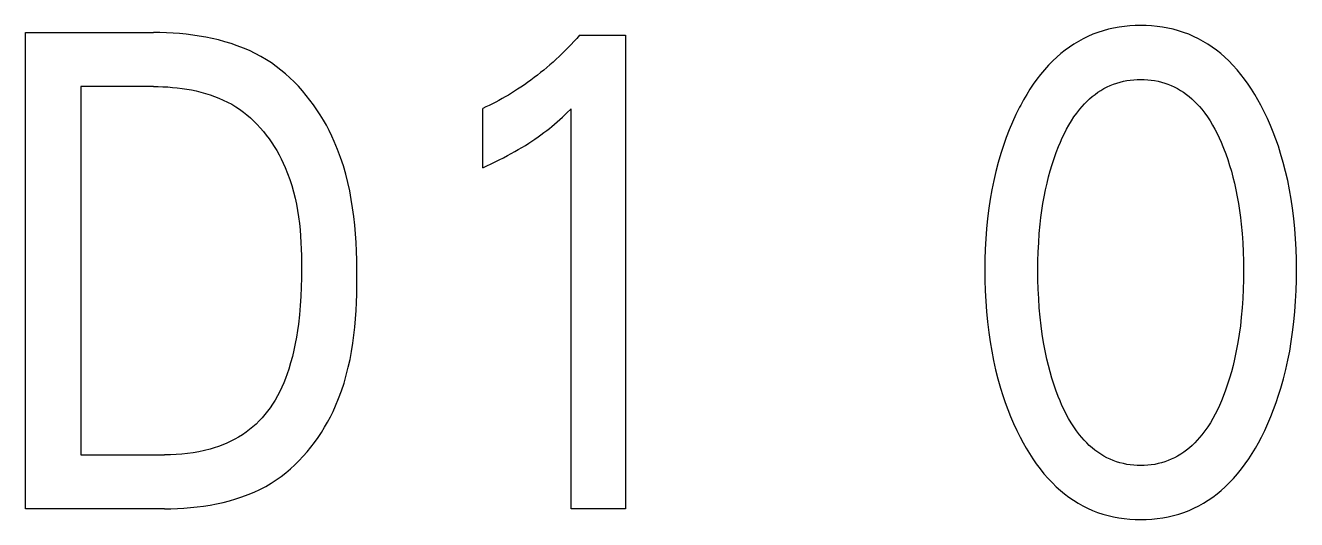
# Model space of a CAD drawing. Extents: x 0 to 420, y 0 to 297.
# Drawn here: x 147.808 to 152.352, y 202.588 to 204.352 of the extents above; entities that cross this region are included whole.
import ezdxf

# ---------------------------------------------------------------- set-up
doc = ezdxf.new("R2010")
doc.units = 0
doc.header["$LTSCALE"] = 23.1
doc.layers.add('10000_FRONT', color=7, linetype='CONTINUOUS')

msp = doc.modelspace()

# ---------------------------------------------------------------- linework, layer by layer
at = {"layer": '10000_FRONT', "color": 7, "linetype": 'CONTINUOUS'}
for p, q in [((151.698, 204.3428), (151.6791, 204.3386)), ((151.7172, 204.3463), (151.698, 204.3428)), ((151.7364, 204.3489), (151.7172, 204.3463)), ((151.7558, 204.3508), (151.7364, 204.3489)), ((151.7753, 204.3519), (151.7558, 204.3508)), ((151.7948, 204.3523), (151.7753, 204.3519)), ((151.8144, 204.3519), (151.7948, 204.3523)), ((151.8339, 204.3508), (151.8144, 204.3519)), ((151.8534, 204.3489), (151.8339, 204.3508)), ((151.8727, 204.3463), (151.8534, 204.3489)), ((151.8919, 204.3429), (151.8727, 204.3463)), ((151.9109, 204.3386), (151.8919, 204.3429)), ((147.808, 202.627), (147.808, 204.327)), ((147.808, 204.327), (148.2658, 204.327)), ((148.2889, 204.3267), (148.2658, 204.327)), ((148.3122, 204.3261), (148.2889, 204.3267)), ((148.3356, 204.3249), (148.3122, 204.3261)), ((148.359, 204.3231), (148.3356, 204.3249)), ((148.3825, 204.3209), (148.359, 204.3231)), ((148.4059, 204.3181), (148.3825, 204.3209)), ((148.4292, 204.3146), (148.4059, 204.3181)), ((148.4524, 204.3106), (148.4292, 204.3146)), ((148.4755, 204.3058), (148.4524, 204.3106)), ((148.4983, 204.3005), (148.4755, 204.3058)), ((148.521, 204.2944), (148.4983, 204.3005)), ((149.7686, 204.2951), (149.7584, 204.2842)), ((149.7787, 204.3062), (149.7686, 204.2951)), ((149.7886, 204.3173), (149.7787, 204.3062)), ((149.7886, 204.3173), (149.9525, 204.3173)), ((149.9525, 204.3173), (149.9525, 202.627)), ((151.5722, 204.2955), (151.5558, 204.2855)), ((151.5891, 204.3047), (151.5722, 204.2955)), ((151.6062, 204.3131), (151.5891, 204.3047)), ((151.6238, 204.3207), (151.6062, 204.3131)), ((151.6419, 204.3275), (151.6238, 204.3207)), ((151.6604, 204.3335), (151.6419, 204.3275)), ((151.6791, 204.3386), (151.6604, 204.3335)), ((151.9296, 204.3335), (151.9109, 204.3386)), ((151.9481, 204.3275), (151.9296, 204.3335)), ((151.9663, 204.3207), (151.9481, 204.3275)), ((151.9839, 204.3131), (151.9663, 204.3207)), ((152.0011, 204.3047), (151.9839, 204.3131)), ((152.0179, 204.2955), (152.0011, 204.3047)), ((152.0343, 204.2855), (152.0179, 204.2955)), ((148.5434, 204.2875), (148.521, 204.2944)), ((148.5654, 204.2799), (148.5434, 204.2875)), ((148.5871, 204.2716), (148.5654, 204.2799)), ((148.6085, 204.2624), (148.5871, 204.2716)), ((148.6294, 204.2524), (148.6085, 204.2624)), ((148.6498, 204.2415), (148.6294, 204.2524)), ((149.7269, 204.2522), (149.7161, 204.2419)), ((149.7375, 204.2627), (149.7269, 204.2522)), ((149.748, 204.2734), (149.7375, 204.2627)), ((149.7584, 204.2842), (149.748, 204.2734)), ((151.5093, 204.2516), (151.4948, 204.239)), ((151.5244, 204.2635), (151.5093, 204.2516)), ((151.5399, 204.2748), (151.5244, 204.2635)), ((151.5558, 204.2855), (151.5399, 204.2748)), ((152.0503, 204.2749), (152.0343, 204.2855)), ((152.0658, 204.2635), (152.0503, 204.2749)), ((152.0808, 204.2516), (152.0658, 204.2635)), ((152.0953, 204.239), (152.0808, 204.2516)), ((148.6697, 204.2298), (148.6498, 204.2415)), ((148.6875, 204.2183), (148.6697, 204.2298)), ((148.7047, 204.206), (148.6875, 204.2183)), ((148.7215, 204.1931), (148.7047, 204.206)), ((149.6828, 204.2117), (149.6718, 204.2023)), ((149.694, 204.2216), (149.6828, 204.2117)), ((149.7051, 204.2317), (149.694, 204.2216)), ((149.7161, 204.2419), (149.7051, 204.2317)), ((151.4655, 204.2104), (151.4509, 204.1942)), ((151.4808, 204.2259), (151.4655, 204.2104)), ((151.4948, 204.239), (151.4808, 204.2259)), ((152.1093, 204.2259), (152.0953, 204.239)), ((152.1246, 204.2104), (152.1093, 204.2259)), ((152.1391, 204.1942), (152.1246, 204.2104)), ((148.7378, 204.1795), (148.7215, 204.1931)), ((148.7536, 204.1653), (148.7378, 204.1795)), ((148.769, 204.1505), (148.7536, 204.1653)), ((149.6266, 204.1661), (149.615, 204.1575)), ((149.6381, 204.1749), (149.6266, 204.1661)), ((149.6495, 204.1839), (149.6381, 204.1749)), ((149.6607, 204.193), (149.6495, 204.1839)), ((149.6718, 204.2023), (149.6607, 204.193)), ((151.4236, 204.1602), (151.4109, 204.1425)), ((151.4369, 204.1775), (151.4236, 204.1602)), ((151.4509, 204.1942), (151.4369, 204.1775)), ((151.7575, 204.1572), (151.7699, 204.1585)), ((151.7699, 204.1585), (151.7824, 204.1592)), ((151.7824, 204.1592), (151.7948, 204.1595)), ((151.7948, 204.1595), (151.8073, 204.1592)), ((151.8073, 204.1592), (151.8197, 204.1585)), ((151.8197, 204.1585), (151.8321, 204.1572)), ((152.153, 204.1775), (152.1391, 204.1942)), ((152.1663, 204.1602), (152.153, 204.1775)), ((152.1789, 204.1425), (152.1663, 204.1602)), ((148.0057, 204.1342), (148.0057, 202.8197)), ((148.2658, 204.1342), (148.0057, 204.1342)), ((148.2658, 204.1342), (148.2827, 204.134)), ((148.2827, 204.134), (148.2996, 204.1335)), ((148.2996, 204.1335), (148.3167, 204.1326)), ((148.3167, 204.1326), (148.3338, 204.1313)), ((148.3338, 204.1313), (148.3508, 204.1296)), ((148.3508, 204.1296), (148.3679, 204.1275)), ((148.3679, 204.1275), (148.3849, 204.1249)), ((148.3849, 204.1249), (148.4018, 204.1219)), ((148.4018, 204.1219), (148.4186, 204.1183)), ((148.4186, 204.1183), (148.4353, 204.1143)), ((148.4353, 204.1143), (148.4518, 204.1098)), ((148.7838, 204.1351), (148.769, 204.1505)), ((148.7981, 204.1192), (148.7838, 204.1351)), ((148.8119, 204.1028), (148.7981, 204.1192)), ((149.5565, 204.1176), (149.5455, 204.1107)), ((149.5674, 204.1246), (149.5565, 204.1176)), ((149.5795, 204.1325), (149.5674, 204.1246)), ((149.5915, 204.1407), (149.5795, 204.1325)), ((149.6033, 204.149), (149.5915, 204.1407)), ((149.615, 204.1575), (149.6033, 204.149)), ((151.3988, 204.1244), (151.3872, 204.1059)), ((151.4109, 204.1425), (151.3988, 204.1244)), ((151.6317, 204.1062), (151.642, 204.1136)), ((151.642, 204.1136), (151.6526, 204.1206)), ((151.6526, 204.1206), (151.6635, 204.127)), ((151.6635, 204.127), (151.6748, 204.1329)), ((151.6748, 204.1329), (151.686, 204.138)), ((151.686, 204.138), (151.6974, 204.1426)), ((151.6974, 204.1426), (151.7091, 204.1466)), ((151.7091, 204.1466), (151.721, 204.15)), ((151.721, 204.15), (151.7331, 204.153)), ((151.7331, 204.153), (151.7452, 204.1553)), ((151.7452, 204.1553), (151.7575, 204.1572)), ((151.8321, 204.1572), (151.8444, 204.1553)), ((151.8444, 204.1553), (151.8566, 204.153)), ((151.8566, 204.153), (151.8686, 204.15)), ((151.8686, 204.15), (151.8805, 204.1466)), ((151.8805, 204.1466), (151.8922, 204.1426)), ((151.8922, 204.1426), (151.9037, 204.138)), ((151.9037, 204.138), (151.9149, 204.1329)), ((151.9149, 204.1329), (151.9261, 204.127)), ((151.9261, 204.127), (151.937, 204.1206)), ((151.937, 204.1206), (151.9477, 204.1136)), ((151.9477, 204.1136), (151.958, 204.1062)), ((152.191, 204.1244), (152.1789, 204.1425)), ((152.2025, 204.1059), (152.191, 204.1244)), ((148.4518, 204.1098), (148.4681, 204.1047)), ((148.4681, 204.1047), (148.4841, 204.0991)), ((148.4841, 204.0991), (148.4999, 204.0929)), ((148.4999, 204.0929), (148.5154, 204.0861)), ((148.5154, 204.0861), (148.5306, 204.0787)), ((148.5306, 204.0787), (148.5455, 204.0707)), ((148.5455, 204.0707), (148.5599, 204.062)), ((148.8252, 204.0859), (148.8119, 204.1028)), ((148.838, 204.0686), (148.8252, 204.0859)), ((148.8503, 204.0509), (148.838, 204.0686)), ((149.4776, 204.0728), (149.466, 204.067)), ((149.4891, 204.0787), (149.4776, 204.0728)), ((149.5006, 204.0848), (149.4891, 204.0787)), ((149.5119, 204.0911), (149.5006, 204.0848)), ((149.5232, 204.0975), (149.5119, 204.0911)), ((149.5344, 204.104), (149.5232, 204.0975)), ((149.5455, 204.1107), (149.5344, 204.104)), ((151.3657, 204.0679), (151.3619, 204.0607)), ((151.3762, 204.087), (151.3657, 204.0679)), ((151.3872, 204.1059), (151.3762, 204.087)), ((151.5851, 204.0626), (151.5937, 204.0721)), ((151.5937, 204.0721), (151.6027, 204.0812)), ((151.6027, 204.0812), (151.612, 204.0899)), ((151.612, 204.0899), (151.6217, 204.0982)), ((151.6217, 204.0982), (151.6317, 204.1062)), ((151.958, 204.1062), (151.968, 204.0982)), ((151.968, 204.0982), (151.9776, 204.0899)), ((151.9776, 204.0899), (151.9869, 204.0812)), ((151.9869, 204.0812), (151.9959, 204.0721)), ((151.9959, 204.0721), (152.0046, 204.0626)), ((152.2135, 204.087), (152.2025, 204.1059)), ((152.2239, 204.0679), (152.2135, 204.087)), ((152.2361, 204.0442), (152.2239, 204.0679)), ((148.5599, 204.062), (148.5737, 204.053)), ((148.5737, 204.053), (148.587, 204.0433)), ((148.587, 204.0433), (148.5999, 204.033)), ((148.5999, 204.033), (148.6125, 204.0222)), ((148.6125, 204.0222), (148.6246, 204.0109)), ((148.862, 204.0328), (148.8503, 204.0509)), ((148.8731, 204.0144), (148.862, 204.0328)), ((149.4543, 204.0614), (149.4425, 204.0559)), ((149.4425, 203.8438), (149.4425, 204.0559)), ((149.466, 204.067), (149.4543, 204.0614)), ((149.7183, 204.0165), (149.7279, 204.0252)), ((149.7279, 204.0252), (149.7435, 204.0399)), ((149.7435, 204.0399), (149.7589, 204.0547)), ((149.7589, 202.627), (149.7589, 204.0547)), ((151.3486, 204.034), (151.3361, 204.007)), ((151.3619, 204.0607), (151.3486, 204.034)), ((151.5469, 204.0113), (151.5562, 204.0256)), ((151.5562, 204.0256), (151.5662, 204.0395)), ((151.5662, 204.0395), (151.5768, 204.0529)), ((151.5768, 204.0529), (151.5851, 204.0626)), ((152.0046, 204.0626), (152.0128, 204.0529)), ((152.0128, 204.0529), (152.0234, 204.0395)), ((152.0234, 204.0395), (152.0334, 204.0256)), ((152.0334, 204.0256), (152.0428, 204.0113)), ((152.2476, 204.0201), (152.2361, 204.0442)), ((148.6246, 204.0109), (148.6363, 203.9991)), ((148.6363, 203.9991), (148.6476, 203.9868)), ((148.6476, 203.9868), (148.6585, 203.9742)), ((148.8837, 203.9958), (148.8731, 204.0144)), ((148.8937, 203.9768), (148.8837, 203.9958)), ((148.9032, 203.9576), (148.8937, 203.9768)), ((149.6615, 203.9696), (149.6719, 203.9776)), ((149.6719, 203.9776), (149.681, 203.9848)), ((149.681, 203.9848), (149.69, 203.9921)), ((149.69, 203.9921), (149.6988, 203.9995)), ((149.6988, 203.9995), (149.7086, 204.008)), ((149.7086, 204.008), (149.7183, 204.0165)), ((151.3245, 203.9796), (151.3137, 203.9518)), ((151.3361, 204.007), (151.3245, 203.9796)), ((151.5219, 203.9666), (151.5297, 203.9818)), ((151.5297, 203.9818), (151.538, 203.9967)), ((151.538, 203.9967), (151.5469, 204.0113)), ((152.0428, 204.0113), (152.0516, 203.9967)), ((152.0516, 203.9967), (152.06, 203.9818)), ((152.06, 203.9818), (152.0678, 203.9666)), ((152.2584, 203.9957), (152.2476, 204.0201)), ((152.2686, 203.971), (152.2584, 203.9957)), ((148.6585, 203.9742), (148.6689, 203.9611)), ((148.6689, 203.9611), (148.6789, 203.9476)), ((148.6789, 203.9476), (148.6885, 203.9338)), ((148.6885, 203.9338), (148.6976, 203.9197)), ((148.9121, 203.9382), (148.9032, 203.9576)), ((148.9241, 203.9096), (148.9121, 203.9382)), ((149.5952, 203.9243), (149.6077, 203.9322)), ((149.6077, 203.9322), (149.6187, 203.9394)), ((149.6187, 203.9394), (149.6295, 203.9467)), ((149.6295, 203.9467), (149.6403, 203.9542)), ((149.6403, 203.9542), (149.651, 203.9618)), ((149.651, 203.9618), (149.6615, 203.9696)), ((151.3137, 203.9518), (151.3038, 203.9238)), ((151.5009, 203.9197), (151.5075, 203.9355)), ((151.5075, 203.9355), (151.5145, 203.9511)), ((151.5145, 203.9511), (151.5219, 203.9666)), ((152.0678, 203.9666), (152.0752, 203.9511)), ((152.0752, 203.9511), (152.0822, 203.9355)), ((152.0822, 203.9355), (152.0887, 203.9197)), ((152.278, 203.9461), (152.2686, 203.971)), ((152.2869, 203.9209), (152.278, 203.9461)), ((148.6976, 203.9197), (148.7063, 203.9054)), ((148.7063, 203.9054), (148.7145, 203.8907)), ((148.7145, 203.8907), (148.7223, 203.8759)), ((148.9348, 203.8806), (148.9241, 203.9096)), ((149.5166, 203.8799), (149.5312, 203.8876)), ((149.5312, 203.8876), (149.5442, 203.8946)), ((149.5442, 203.8946), (149.5571, 203.9018)), ((149.5571, 203.9018), (149.5699, 203.9091)), ((149.5699, 203.9091), (149.5826, 203.9166)), ((149.5826, 203.9166), (149.5952, 203.9243)), ((151.2946, 203.8955), (151.2852, 203.8634)), ((151.3038, 203.9238), (151.2946, 203.8955)), ((151.485, 203.8771), (151.4927, 203.8985)), ((151.4927, 203.8985), (151.5009, 203.9197)), ((152.0887, 203.9197), (152.091, 203.9141)), ((152.091, 203.9141), (152.0987, 203.8938)), ((152.0987, 203.8938), (152.1059, 203.8732)), ((152.295, 203.8955), (152.2869, 203.9209)), ((152.3044, 203.8634), (152.295, 203.8955)), ((148.7223, 203.8759), (148.7296, 203.8608)), ((148.7296, 203.8608), (148.7364, 203.8456)), ((148.7364, 203.8456), (148.7452, 203.8242)), ((148.9445, 203.8513), (148.9348, 203.8806)), ((148.9531, 203.8217), (148.9445, 203.8513)), ((149.4425, 203.8438), (149.4574, 203.8508)), ((149.4574, 203.8508), (149.4723, 203.8579)), ((149.4723, 203.8579), (149.4871, 203.8651)), ((149.4871, 203.8651), (149.5019, 203.8724)), ((149.5019, 203.8724), (149.5166, 203.8799)), ((151.2852, 203.8634), (151.2768, 203.831)), ((151.4714, 203.8337), (151.4779, 203.8555)), ((151.4779, 203.8555), (151.485, 203.8771)), ((152.1059, 203.8732), (152.1126, 203.8526)), ((152.1126, 203.8526), (152.1188, 203.8318)), ((152.3129, 203.831), (152.3044, 203.8634)), ((148.7452, 203.8242), (148.753, 203.8025)), ((148.753, 203.8025), (148.76, 203.7807)), ((148.9606, 203.7919), (148.9531, 203.8217)), ((151.2693, 203.7984), (151.2627, 203.7656)), ((151.2768, 203.831), (151.2693, 203.7984)), ((151.4599, 203.7898), (151.4654, 203.8118)), ((151.4654, 203.8118), (151.4714, 203.8337)), ((152.1188, 203.8318), (152.1245, 203.8108)), ((152.1245, 203.8108), (152.1297, 203.7898)), ((152.3204, 203.7984), (152.3129, 203.831)), ((152.327, 203.7656), (152.3204, 203.7984)), ((148.76, 203.7807), (148.7663, 203.7586)), ((148.7663, 203.7586), (148.7718, 203.7363)), ((148.9672, 203.7618), (148.9606, 203.7919)), ((148.9729, 203.7315), (148.9672, 203.7618)), ((151.2627, 203.7656), (151.2569, 203.7326)), ((151.4496, 203.741), (151.4545, 203.7654)), ((151.4545, 203.7654), (151.4599, 203.7898)), ((152.1297, 203.7898), (152.1351, 203.7654)), ((152.1351, 203.7654), (152.14, 203.741)), ((152.3328, 203.7326), (152.327, 203.7656)), ((148.7718, 203.7363), (148.7766, 203.7139)), ((148.7766, 203.7139), (148.7807, 203.6913)), ((148.9777, 203.701), (148.9729, 203.7315)), ((151.2569, 203.7326), (151.2519, 203.6995)), ((151.4415, 203.6918), (151.4453, 203.7165)), ((151.4453, 203.7165), (151.4496, 203.741)), ((152.14, 203.741), (152.1443, 203.7165)), ((152.1443, 203.7165), (152.1481, 203.6918)), ((152.3377, 203.6995), (152.3328, 203.7326)), ((148.7807, 203.6913), (148.7842, 203.6686)), ((148.7842, 203.6686), (148.7872, 203.6458)), ((148.9818, 203.6703), (148.9777, 203.701)), ((148.9851, 203.6394), (148.9818, 203.6703)), ((151.2474, 203.6631), (151.2438, 203.6266)), ((151.2519, 203.6995), (151.2474, 203.6631)), ((151.4354, 203.6424), (151.4382, 203.6671)), ((151.4382, 203.6671), (151.4415, 203.6918)), ((152.1481, 203.6918), (152.1515, 203.6671)), ((152.1515, 203.6671), (152.1543, 203.6424)), ((152.3422, 203.6631), (152.3377, 203.6995)), ((152.3458, 203.6266), (152.3422, 203.6631)), ((148.7872, 203.6458), (148.7896, 203.6229)), ((148.7896, 203.6229), (148.7915, 203.6)), ((148.9878, 203.6084), (148.9851, 203.6394)), ((151.2438, 203.6266), (151.2411, 203.59)), ((151.4323, 203.6095), (151.4354, 203.6424)), ((152.1543, 203.6424), (152.1573, 203.6095)), ((152.3485, 203.59), (152.3458, 203.6266)), ((148.7915, 203.6), (148.793, 203.577)), ((148.793, 203.577), (148.7941, 203.5539)), ((148.9898, 203.5773), (148.9878, 203.6084)), ((148.9913, 203.5461), (148.9898, 203.5773)), ((151.2411, 203.59), (151.2392, 203.5534)), ((151.4284, 203.5436), (151.43, 203.5766)), ((151.43, 203.5766), (151.4323, 203.6095)), ((152.1573, 203.6095), (152.1596, 203.5766)), ((152.1596, 203.5766), (152.1612, 203.5436)), ((152.3504, 203.5534), (152.3485, 203.59)), ((148.7941, 203.5539), (148.7948, 203.5309)), ((148.7948, 203.5309), (148.7951, 203.5078)), ((148.9922, 203.5149), (148.9913, 203.5461)), ((151.2392, 203.5534), (151.2381, 203.5167)), ((151.4275, 203.5106), (151.4284, 203.5436)), ((152.1612, 203.5436), (152.1622, 203.5106)), ((152.3516, 203.5167), (152.3504, 203.5534)), ((148.7952, 203.4848), (148.795, 203.4515)), ((148.7951, 203.5078), (148.7952, 203.4848)), ((148.9928, 203.4836), (148.9922, 203.5149)), ((148.9929, 203.4523), (148.9928, 203.4836)), ((151.2381, 203.5167), (151.2377, 203.48)), ((151.2377, 203.48), (151.2381, 203.4427)), ((151.4272, 203.4776), (151.4275, 203.5106)), ((151.4275, 203.4441), (151.4272, 203.4776)), ((152.1622, 203.5106), (152.1625, 203.4776)), ((152.1625, 203.4776), (152.1622, 203.4441)), ((152.3519, 203.48), (152.3516, 203.5167)), ((152.3516, 203.4428), (152.3519, 203.48)), ((148.795, 203.4515), (148.7941, 203.4183)), ((148.9927, 203.4227), (148.9929, 203.4523)), ((151.2381, 203.4427), (151.2391, 203.4054)), ((151.4284, 203.4106), (151.4275, 203.4441)), ((152.1622, 203.4441), (152.1613, 203.4106)), ((152.3505, 203.4055), (152.3516, 203.4428)), ((148.7941, 203.4183), (148.7926, 203.3852)), ((148.9912, 203.3637), (148.9921, 203.3932)), ((148.9921, 203.3932), (148.9927, 203.4227)), ((151.2391, 203.4054), (151.241, 203.3681)), ((151.43, 203.3771), (151.4284, 203.4106)), ((152.1613, 203.4106), (152.1597, 203.3771)), ((152.3486, 203.3684), (152.3505, 203.4055)), ((148.7904, 203.3522), (148.7875, 203.3193)), ((148.7926, 203.3852), (148.7904, 203.3522)), ((148.9898, 203.3343), (148.9912, 203.3637)), ((151.241, 203.3681), (151.2437, 203.3309)), ((151.4322, 203.3437), (151.43, 203.3771)), ((151.4353, 203.3104), (151.4322, 203.3437)), ((152.1574, 203.3437), (152.1544, 203.3104)), ((152.1597, 203.3771), (152.1574, 203.3437)), ((152.3459, 203.3312), (152.3486, 203.3684)), ((148.7875, 203.3193), (148.7838, 203.2864)), ((148.9853, 203.2757), (148.9878, 203.3049)), ((148.9878, 203.3049), (148.9898, 203.3343)), ((151.2437, 203.3309), (151.2473, 203.2937)), ((151.4387, 203.2802), (151.4353, 203.3104)), ((152.1544, 203.3104), (152.151, 203.2802)), ((152.3424, 203.2942), (152.3459, 203.3312)), ((148.7805, 203.263), (148.7768, 203.2397)), ((148.7838, 203.2864), (148.7805, 203.263)), ((148.9822, 203.2466), (148.9853, 203.2757)), ((151.2473, 203.2937), (151.2517, 203.2567)), ((151.2517, 203.2567), (151.2566, 203.2231)), ((151.4428, 203.2501), (151.4387, 203.2802)), ((151.4476, 203.2201), (151.4428, 203.2501)), ((152.1469, 203.2501), (152.1421, 203.2201)), ((152.151, 203.2802), (152.1469, 203.2501)), ((152.3331, 203.2236), (152.3379, 203.2572)), ((152.3379, 203.2572), (152.3424, 203.2942)), ((148.7726, 203.2165), (148.7677, 203.1934)), ((148.7768, 203.2397), (148.7726, 203.2165)), ((148.9738, 203.1888), (148.9783, 203.2176)), ((148.9783, 203.2176), (148.9822, 203.2466)), ((151.2566, 203.2231), (151.2623, 203.1896)), ((151.4531, 203.1903), (151.4476, 203.2201)), ((152.1421, 203.2201), (152.1365, 203.1903)), ((152.3274, 203.1901), (152.3331, 203.2236)), ((148.7623, 203.1704), (148.7561, 203.1476)), ((148.7677, 203.1934), (148.7623, 203.1704)), ((148.9622, 203.1318), (148.9684, 203.1602)), ((148.9684, 203.1602), (148.9738, 203.1888)), ((151.2623, 203.1896), (151.2688, 203.1562)), ((151.4595, 203.1606), (151.4531, 203.1903)), ((151.4649, 203.1381), (151.4595, 203.1606)), ((152.1302, 203.1606), (152.1248, 203.1381)), ((152.1365, 203.1903), (152.1302, 203.1606)), ((152.3209, 203.1568), (152.3274, 203.1901)), ((148.7493, 203.125), (148.7438, 203.1087)), ((148.7561, 203.1476), (148.7493, 203.125)), ((148.9551, 203.1037), (148.9622, 203.1318)), ((151.2688, 203.1562), (151.2762, 203.1231)), ((151.2762, 203.1231), (151.2845, 203.0902)), ((151.4708, 203.1158), (151.4649, 203.1381)), ((151.4772, 203.0937), (151.4708, 203.1158)), ((152.1189, 203.1158), (152.1124, 203.0937)), ((152.1248, 203.1381), (152.1189, 203.1158)), ((152.3052, 203.0907), (152.3135, 203.1236)), ((152.3135, 203.1236), (152.3209, 203.1568)), ((148.7316, 203.0765), (148.7247, 203.0607)), ((148.7379, 203.0925), (148.7316, 203.0765)), ((148.7438, 203.1087), (148.7379, 203.0925)), ((148.9379, 203.0481), (148.947, 203.0758)), ((148.947, 203.0758), (148.9551, 203.1037)), ((151.2845, 203.0902), (151.2937, 203.0575)), ((151.4842, 203.0717), (151.4772, 203.0937)), ((151.4917, 203.0498), (151.4842, 203.0717)), ((152.1055, 203.0717), (152.0979, 203.0498)), ((152.1124, 203.0937), (152.1055, 203.0717)), ((152.296, 203.058), (152.3052, 203.0907)), ((148.7094, 203.03), (148.7009, 203.0151)), ((148.7173, 203.0452), (148.7094, 203.03)), ((148.7247, 203.0607), (148.7173, 203.0452)), ((148.9277, 203.0208), (148.9379, 203.0481)), ((151.2937, 203.0575), (151.3017, 203.0318)), ((151.3017, 203.0318), (151.3104, 203.0062)), ((151.4999, 203.0282), (151.4917, 203.0498)), ((151.5064, 203.012), (151.4999, 203.0282)), ((152.0898, 203.0282), (152.0832, 203.012)), ((152.0979, 203.0498), (152.0898, 203.0282)), ((152.2792, 203.0066), (152.2879, 203.0322)), ((152.2879, 203.0322), (152.296, 203.058)), ((148.6831, 202.9877), (148.6739, 202.9753)), ((148.6918, 203.0005), (148.6831, 202.9877)), ((148.7009, 203.0151), (148.6918, 203.0005)), ((148.9075, 202.9744), (148.9164, 202.9938)), ((148.9164, 202.9938), (148.9277, 203.0208)), ((151.3104, 203.0062), (151.3197, 202.9809)), ((151.3197, 202.9809), (151.3297, 202.9559)), ((151.5134, 202.9959), (151.5064, 203.012)), ((151.5208, 202.98), (151.5134, 202.9959)), ((151.5286, 202.9644), (151.5208, 202.98)), ((152.0689, 202.98), (152.0611, 202.9644)), ((152.0763, 202.9959), (152.0689, 202.98)), ((152.0832, 203.012), (152.0763, 202.9959)), ((152.26, 202.9561), (152.2699, 202.9813)), ((152.2699, 202.9813), (152.2792, 203.0066)), ((148.6434, 202.9403), (148.6323, 202.9295)), ((148.654, 202.9516), (148.6434, 202.9403)), ((148.6642, 202.9632), (148.654, 202.9516)), ((148.6739, 202.9753), (148.6642, 202.9632)), ((148.8771, 202.9177), (148.8878, 202.9363)), ((148.8878, 202.9363), (148.898, 202.9552)), ((148.898, 202.9552), (148.9075, 202.9744)), ((151.3297, 202.9559), (151.3403, 202.9311)), ((151.5369, 202.949), (151.5286, 202.9644)), ((151.5458, 202.934), (151.5369, 202.949)), ((151.5552, 202.9192), (151.5458, 202.934)), ((152.0439, 202.934), (152.0344, 202.9192)), ((152.0527, 202.949), (152.0439, 202.934)), ((152.0611, 202.9644), (152.0527, 202.949)), ((152.2493, 202.9313), (152.26, 202.9561)), ((148.5835, 202.8911), (148.57, 202.8827)), ((148.5966, 202.9001), (148.5835, 202.8911)), ((148.6089, 202.9094), (148.5966, 202.9001)), ((148.6208, 202.9192), (148.6089, 202.9094)), ((148.6323, 202.9295), (148.6208, 202.9192)), ((148.8539, 202.8815), (148.8658, 202.8994)), ((148.8658, 202.8994), (148.8771, 202.9177)), ((151.3403, 202.9311), (151.3516, 202.9066)), ((151.3516, 202.9066), (151.3637, 202.8824)), ((151.5652, 202.9049), (151.5552, 202.9192)), ((151.5759, 202.891), (151.5652, 202.9049)), ((151.5842, 202.881), (151.5759, 202.891)), ((152.0138, 202.891), (152.0055, 202.881)), ((152.0244, 202.9049), (152.0138, 202.891)), ((152.0344, 202.9192), (152.0244, 202.9049)), ((152.226, 202.8824), (152.238, 202.9067)), ((152.238, 202.9067), (152.2493, 202.9313)), ((148.4831, 202.8443), (148.4679, 202.8398)), ((148.4982, 202.8494), (148.4831, 202.8443)), ((148.5131, 202.8549), (148.4982, 202.8494)), ((148.5277, 202.8611), (148.5131, 202.8549)), ((148.5421, 202.8677), (148.5277, 202.8611)), ((148.5562, 202.8749), (148.5421, 202.8677)), ((148.57, 202.8827), (148.5562, 202.8749)), ((148.8147, 202.8302), (148.8283, 202.8469)), ((148.8283, 202.8469), (148.8414, 202.864)), ((148.8414, 202.864), (148.8539, 202.8815)), ((151.3637, 202.8824), (151.3742, 202.8627)), ((151.3742, 202.8627), (151.3851, 202.8433)), ((151.3851, 202.8433), (151.3967, 202.8242)), ((151.5928, 202.8713), (151.5842, 202.881)), ((151.6018, 202.862), (151.5928, 202.8713)), ((151.6111, 202.853), (151.6018, 202.862)), ((151.6208, 202.8444), (151.6111, 202.853)), ((151.6308, 202.8362), (151.6208, 202.8444)), ((151.9688, 202.8444), (151.9588, 202.8362)), ((151.9785, 202.853), (151.9688, 202.8444)), ((151.9879, 202.862), (151.9785, 202.853)), ((151.9969, 202.8713), (151.9879, 202.862)), ((152.0055, 202.881), (151.9969, 202.8713)), ((152.1931, 202.8242), (152.2046, 202.8433)), ((152.2046, 202.8433), (152.2155, 202.8627)), ((152.2155, 202.8627), (152.226, 202.8824)), ((148.0057, 202.8197), (148.3057, 202.8197)), ((148.3262, 202.82), (148.3057, 202.8197)), ((148.3466, 202.8208), (148.3262, 202.82)), ((148.3671, 202.8222), (148.3466, 202.8208)), ((148.3874, 202.8243), (148.3671, 202.8222)), ((148.4078, 202.827), (148.3874, 202.8243)), ((148.4279, 202.8305), (148.4078, 202.827)), ((148.448, 202.8348), (148.4279, 202.8305)), ((148.4679, 202.8398), (148.448, 202.8348)), ((148.7707, 202.7836), (148.7859, 202.7985)), ((148.7859, 202.7985), (148.8006, 202.8141)), ((148.8006, 202.8141), (148.8147, 202.8302)), ((151.3967, 202.8242), (151.4088, 202.8054)), ((151.4088, 202.8054), (151.4215, 202.7871)), ((151.6412, 202.8285), (151.6308, 202.8362)), ((151.6519, 202.8213), (151.6412, 202.8285)), ((151.6629, 202.8147), (151.6519, 202.8213)), ((151.6742, 202.8086), (151.6629, 202.8147)), ((151.6854, 202.8034), (151.6742, 202.8086)), ((151.6969, 202.7987), (151.6854, 202.8034)), ((151.7087, 202.7945), (151.6969, 202.7987)), ((151.8927, 202.7987), (151.881, 202.7945)), ((151.9042, 202.8034), (151.8927, 202.7987)), ((151.9154, 202.8086), (151.9042, 202.8034)), ((151.9268, 202.8147), (151.9154, 202.8086)), ((151.9378, 202.8213), (151.9268, 202.8147)), ((151.9485, 202.8285), (151.9378, 202.8213)), ((151.9588, 202.8362), (151.9485, 202.8285)), ((152.1684, 202.7871), (152.1811, 202.8054)), ((152.1811, 202.8054), (152.1931, 202.8242)), ((148.722, 202.7425), (148.7387, 202.7555)), ((148.7387, 202.7555), (148.755, 202.7692)), ((148.755, 202.7692), (148.7707, 202.7836)), ((151.4215, 202.7871), (151.4348, 202.7693)), ((151.4348, 202.7693), (151.4488, 202.752)), ((151.4488, 202.752), (151.4635, 202.7352)), ((151.7206, 202.791), (151.7087, 202.7945)), ((151.7327, 202.788), (151.7206, 202.791)), ((151.7449, 202.7855), (151.7327, 202.788)), ((151.7573, 202.7836), (151.7449, 202.7855)), ((151.7698, 202.7823), (151.7573, 202.7836)), ((151.7823, 202.7815), (151.7698, 202.7823)), ((151.7948, 202.7812), (151.7823, 202.7815)), ((151.8074, 202.7815), (151.7948, 202.7812)), ((151.8199, 202.7823), (151.8074, 202.7815)), ((151.8323, 202.7836), (151.8199, 202.7823)), ((151.8447, 202.7855), (151.8323, 202.7836)), ((151.857, 202.788), (151.8447, 202.7855)), ((151.8691, 202.791), (151.857, 202.788)), ((151.881, 202.7945), (151.8691, 202.791)), ((152.1265, 202.7352), (152.1412, 202.752)), ((152.1412, 202.752), (152.1551, 202.7693)), ((152.1551, 202.7693), (152.1684, 202.7871)), ((148.6465, 202.6962), (148.667, 202.7069)), ((148.667, 202.7069), (148.687, 202.7187)), ((148.687, 202.7187), (148.7048, 202.7302)), ((148.7048, 202.7302), (148.722, 202.7425)), ((151.4635, 202.7352), (151.4789, 202.7191)), ((151.4789, 202.7191), (151.493, 202.7056)), ((151.493, 202.7056), (151.5075, 202.6926)), ((152.0826, 202.6926), (152.0972, 202.7056)), ((152.0972, 202.7056), (152.1112, 202.7191)), ((152.1112, 202.7191), (152.1265, 202.7352)), ((148.5374, 202.6553), (148.5599, 202.6618)), ((148.5599, 202.6618), (148.5821, 202.6691)), ((148.5821, 202.6691), (148.604, 202.6773)), ((148.604, 202.6773), (148.6255, 202.6863)), ((148.6255, 202.6863), (148.6465, 202.6962)), ((151.5075, 202.6926), (151.5226, 202.6803)), ((151.5226, 202.6803), (151.5382, 202.6686)), ((151.5382, 202.6686), (151.5542, 202.6575)), ((152.0359, 202.6575), (152.052, 202.6686)), ((152.052, 202.6686), (152.0675, 202.6803)), ((152.0675, 202.6803), (152.0826, 202.6926)), ((148.3047, 202.627), (147.808, 202.627)), ((148.3047, 202.627), (148.3279, 202.6272)), ((148.3279, 202.6272), (148.3513, 202.6279)), ((148.3513, 202.6279), (148.3747, 202.6292)), ((148.3747, 202.6292), (148.3982, 202.631)), ((148.3982, 202.631), (148.4216, 202.6334)), ((148.4216, 202.6334), (148.445, 202.6365)), ((148.445, 202.6365), (148.4684, 202.6401)), ((148.4684, 202.6401), (148.4916, 202.6445)), ((148.4916, 202.6445), (148.5146, 202.6495)), ((148.5146, 202.6495), (148.5374, 202.6553)), ((149.9525, 202.627), (149.7589, 202.627)), ((151.5542, 202.6575), (151.5707, 202.6472)), ((151.5707, 202.6472), (151.5876, 202.6377)), ((151.5876, 202.6377), (151.605, 202.629)), ((151.605, 202.629), (151.6227, 202.6211)), ((151.6227, 202.6211), (151.6409, 202.614)), ((151.6409, 202.614), (151.6594, 202.6079)), ((151.9306, 202.6079), (151.9492, 202.614)), ((151.9492, 202.614), (151.9674, 202.6211)), ((151.9674, 202.6211), (151.9852, 202.629)), ((151.9852, 202.629), (152.0025, 202.6377)), ((152.0025, 202.6377), (152.0194, 202.6472)), ((152.0194, 202.6472), (152.0359, 202.6575)), ((151.6594, 202.6079), (151.6782, 202.6026)), ((151.6782, 202.6026), (151.6973, 202.5982)), ((151.6973, 202.5982), (151.7165, 202.5947)), ((151.7165, 202.5947), (151.736, 202.5919)), ((151.736, 202.5919), (151.7555, 202.59)), ((151.7555, 202.59), (151.7752, 202.5888)), ((151.7752, 202.5888), (151.7948, 202.5884)), ((151.7948, 202.5884), (151.8145, 202.5888)), ((151.8145, 202.5888), (151.8342, 202.5899)), ((151.8342, 202.5899), (151.8538, 202.5919)), ((151.8538, 202.5919), (151.8733, 202.5946)), ((151.8733, 202.5946), (151.8926, 202.5982)), ((151.8926, 202.5982), (151.9117, 202.6026)), ((151.9117, 202.6026), (151.9306, 202.6079))]:
    msp.add_line(p, q, dxfattribs=at)

doc.saveas('drawing.dxf')
